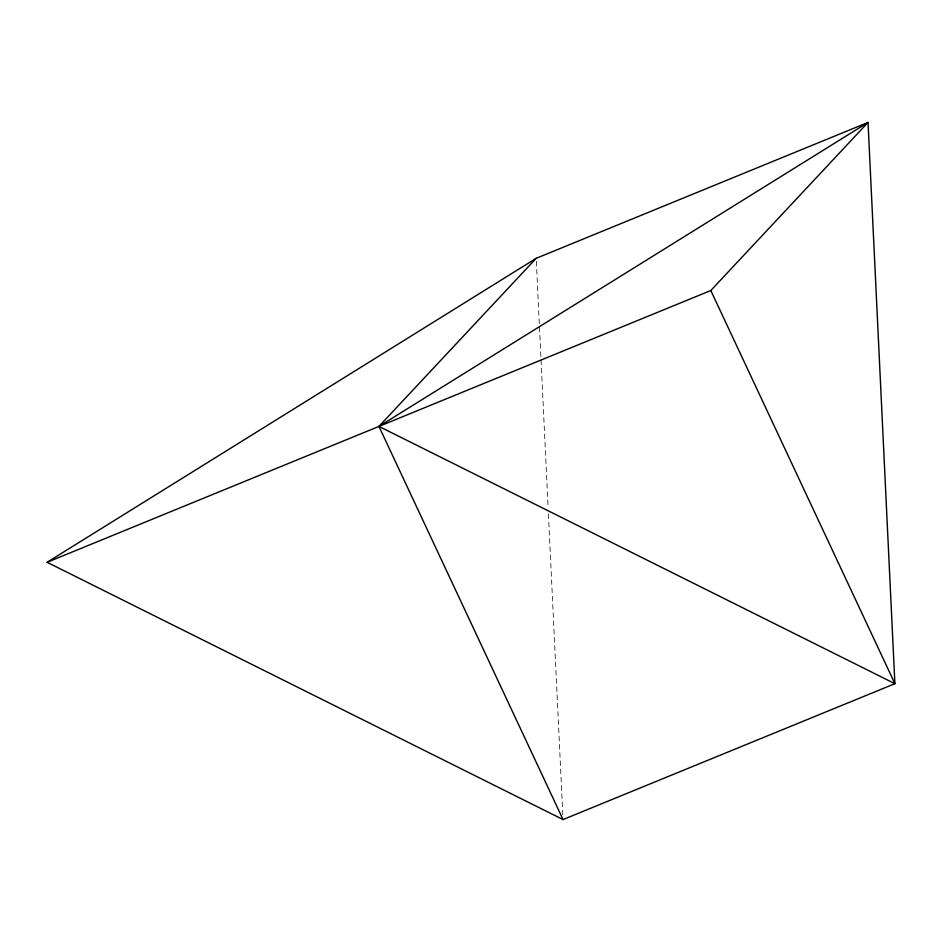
<?xml version="1.0" encoding="UTF-8"?>
<svg xmlns="http://www.w3.org/2000/svg" width="942" height="942" viewBox="0 0 942 942"><rect width="100%" height="100%" fill="white"/><g stroke="black" fill="none" stroke-linecap="round" stroke-linejoin="round"><path stroke-width="0.71" stroke-dasharray="4.71 3.53" d="M536.316 261.264L548.138 508.091M548.421 513.967L562.904 816.62"/><path stroke-width="1.41" d="M536.175 258.32L378.955 426.408L563.045 819.564L894.9 683.68L868.029 122.436L536.175 258.32L47.1 562.292L563.045 819.564M710.81 290.525L868.029 122.436L378.955 426.408L894.9 683.68L710.81 290.525L47.1 562.292"/></g></svg>
